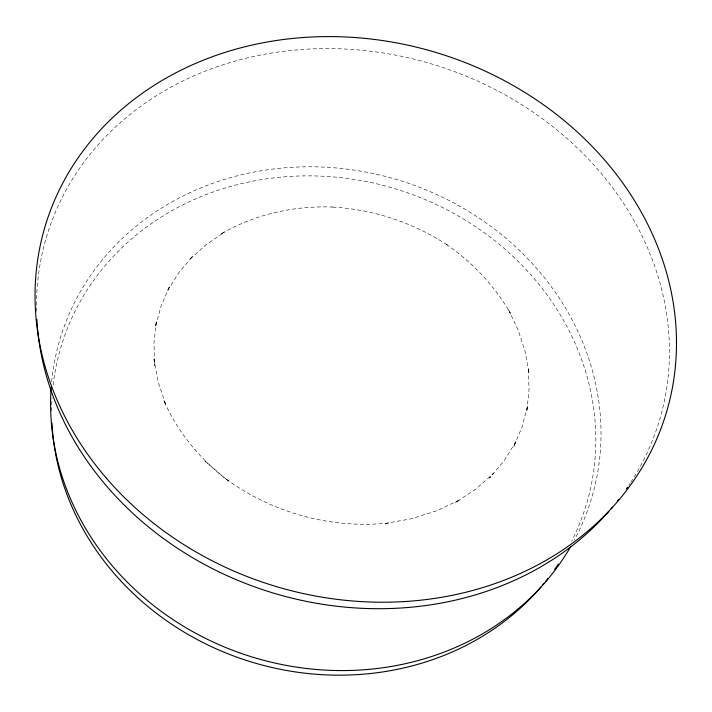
<?xml version="1.0" encoding="UTF-8"?>
<svg xmlns="http://www.w3.org/2000/svg" width="712" height="712" viewBox="0 0 712 712"><rect width="100%" height="100%" fill="white"/><g stroke="black" fill="none" stroke-linecap="round" stroke-linejoin="round"><path stroke-width="0.53" stroke-dasharray="3.56 2.67" d="M226.398 479.265C272.767 513.041 331.436 529.025 388.521 523.062L385.308 523.391L411.732 518.71L436.767 510.771L459.925 499.806L455.306 502.583L475.714 489.171L493.558 473.373L489.509 478.072L504.336 460.468L516.156 441.244L513.486 447.154L522.163 426.737L527.654 405.466L526.747 411.705L529.061 389.82L528.224 367.855L529.069 373.524L525.1 351.488L518.158 330.065L508.43 309.587L510.459 313.431C494.831 285.957 472.715 262.577 446.727 244.679L448.311 245.676C413.921 222.785 373.542 209.381 332.308 207.05L333.83 207.085C294.457 205.385 254.585 214.268 220.48 234.248L224.502 232.05L205.893 244.857L189.25 259.916L192.97 255.804L178.828 272.66L167.222 291.333L169.883 285.708L161.143 305.777L155.421 327.075L156.471 320.658L153.952 342.89L154.78 365.648L153.988 359.355L158.295 382.486L166.083 405.306L163.644 400.171C177.671 432.335 200.615 459.961 228.543 481.045L204.994 461.234L207.833 463.601M53.16 384.978A274.236 247.295 16.8 0 1 394.964 188.707A274.236 247.295 16.8 0 1 571.736 541.067M51.638 411.047A274.236 247.295 16.8 0 1 52.021 398.07M36.552 311.375A319.902 276.14 16.8 0 1 428.304 62.976A319.902 276.14 16.8 0 1 630.645 482.585M630.04 483.519A319.902 276.14 16.8 0 1 628.847 485.317M51.656 381.694A277.449 249.431 16.8 0 1 398.026 179.931A277.449 249.431 16.8 0 1 574.477 539.812"/><path stroke-width="1.07" d="M558.297 564.144A274.236 247.295 16.8 0 1 554.612 569.52M548.089 578.313A274.236 247.295 16.8 0 1 545.347 581.757M543.95 583.466A274.236 247.295 16.8 0 1 542.535 585.157M541.102 586.848A274.236 247.295 16.8 0 1 243.584 659.499A274.236 247.295 16.8 0 1 51.949 423.035M627.637 487.115A319.902 276.14 16.8 0 1 626.409 488.895M618.666 499.459A319.902 276.14 16.8 0 1 617.313 501.195M612.445 507.175A319.902 276.14 16.8 0 1 611.012 508.858M608.84 511.367A319.902 276.14 16.8 0 1 262.265 589.527A319.902 276.14 16.8 0 1 36.855 319.216M570.784 546.451A277.449 249.431 16.8 0 1 252.475 657.096A277.449 249.431 16.8 0 1 51.184 387.221M106.373 478.188A324.289 278.73 16.8 0 0 655.111 442.704A324.289 278.73 16.8 0 0 305.804 37.336A324.289 278.73 16.8 0 0 106.373 478.188"/></g></svg>
